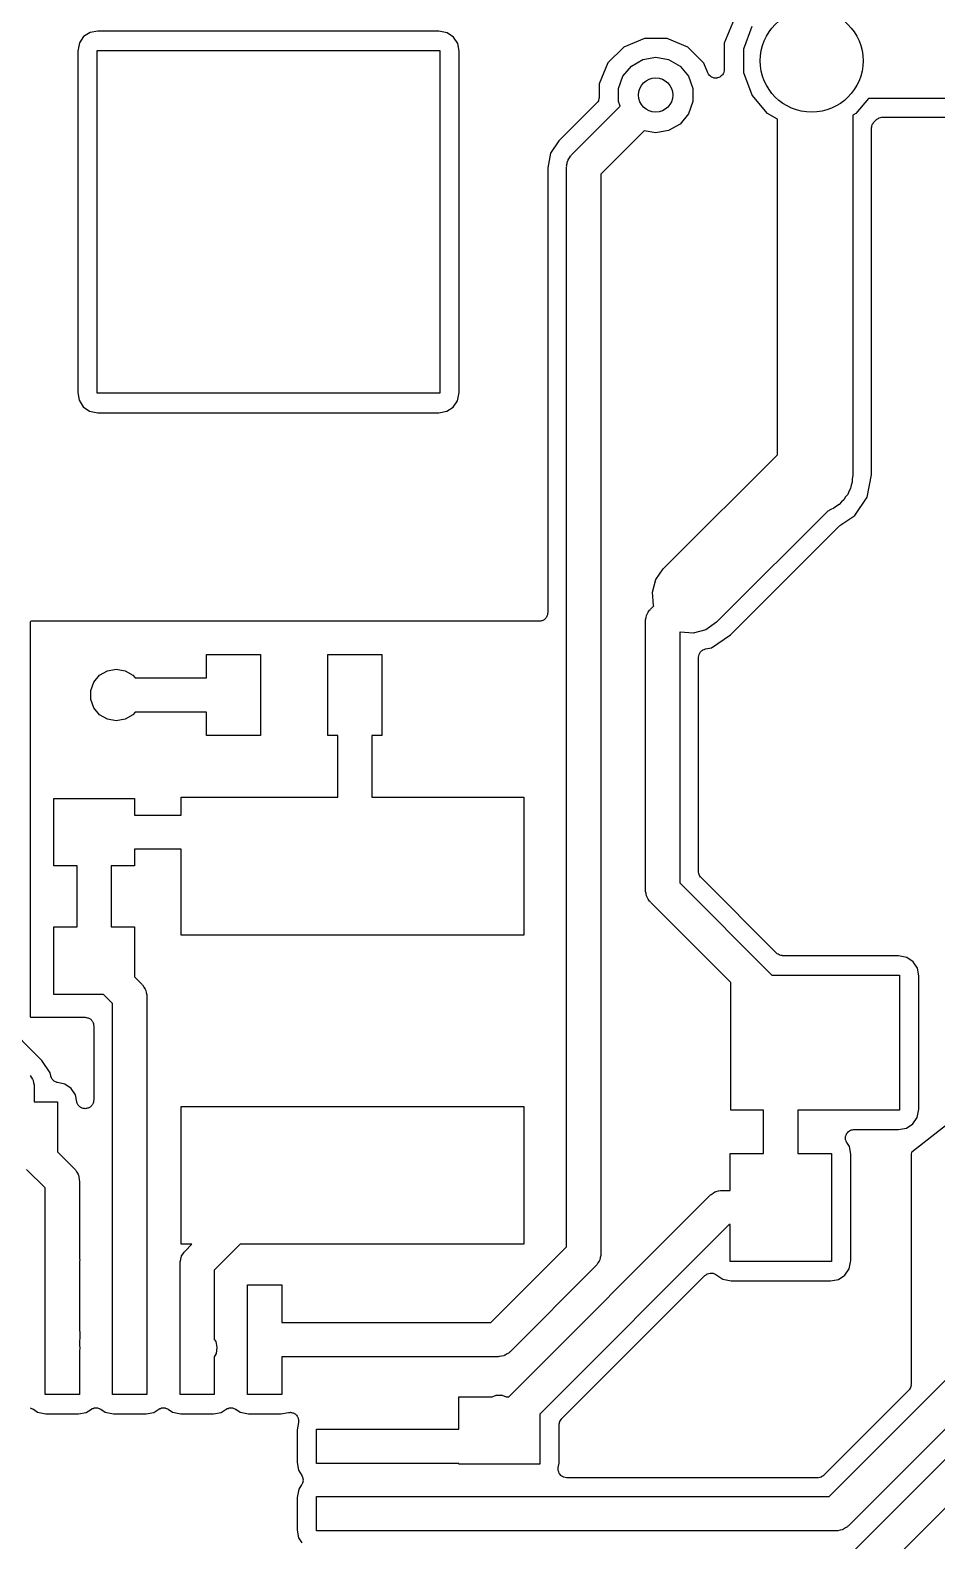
# Model space of a CAD drawing. Extents: x -5.1 to 32.6, y 0 to 32.2.
# Drawn here: x 6.68 to 13.4, y 15.27 to 26.46 of the extents above; entities that cross this region are included whole.
import ezdxf

# ---------------------------------------------------------------- set-up
doc = ezdxf.new("R2010")
doc.units = 0
doc.header["$MEASUREMENT"] = 0
doc.layers.add('BLACK', color=7, linetype='CONTINUOUS')

msp = doc.modelspace()

# ---------------------------------------------------------------- linework, layer by layer
at = {"layer": 'Black'}
for p, q in [((11.9226, 26.6056), (11.8238, 26.3676)), ((7.07621, 26.4165), (7.04433, 26.3698)), ((7.12413, 26.4473), (7.07621, 26.4165)), ((7.18142, 26.4581), (7.12413, 26.4473)), ((9.70913, 26.4581), (7.18142, 26.4581)), ((9.7709, 26.4456), (9.70913, 26.4581)), ((9.81757, 26.4137), (9.7709, 26.4456)), ((9.8484, 26.3658), (9.81757, 26.4137)), ((11.9692, 26.3268), (12.0298, 26.4932)), ((7.04433, 26.3698), (7.03182, 26.308)), ((7.03182, 26.308), (7.03182, 23.7803)), ((7.1755, 23.7744), (7.1755, 26.3144)), ((7.1755, 26.3144), (9.7155, 26.3144)), ((9.7155, 26.3144), (9.7155, 23.7744)), ((9.85918, 26.3085), (9.8484, 26.3658)), ((9.85918, 23.7808), (9.85918, 26.3085)), ((11.0786, 26.3397), (10.9606, 26.2219)), ((11.2327, 26.4034), (11.0786, 26.3397)), ((11.3994, 26.4032), (11.2327, 26.4034)), ((11.5534, 26.3393), (11.3994, 26.4032)), ((11.6712, 26.2213), (11.5534, 26.3393)), ((11.8238, 26.3676), (11.8236, 26.1723)), ((11.9692, 26.1496), (11.9692, 26.3268)), ((10.9606, 26.2219), (10.8967, 26.0679)), ((11.0728, 26.1244), (11.1354, 26.199)), ((11.1354, 26.199), (11.2198, 26.2478)), ((11.2198, 26.2478), (11.3157, 26.2647)), ((11.3157, 26.2647), (11.4116, 26.2478)), ((11.4116, 26.2478), (11.496, 26.199)), ((11.496, 26.199), (11.5586, 26.1244)), ((11.7015, 26.1481), (11.6712, 26.2213)), ((11.0395, 26.0329), (11.0728, 26.1244)), ((11.5586, 26.1244), (11.5919, 26.0329)), ((11.7066, 26.1399), (11.7015, 26.1481)), ((11.7115, 26.1316), (11.7066, 26.1399)), ((11.7125, 26.1306), (11.7115, 26.1316)), ((11.7133, 26.1295), (11.7125, 26.1306)), ((11.721, 26.1236), (11.7133, 26.1295)), ((11.7283, 26.1174), (11.721, 26.1236)), ((11.7297, 26.1169), (11.7283, 26.1174)), ((11.7308, 26.116), (11.7297, 26.1169)), ((11.74, 26.1131), (11.7308, 26.116)), ((11.7491, 26.1098), (11.74, 26.1131)), ((11.7505, 26.1098), (11.7491, 26.1098)), ((11.7518, 26.1094), (11.7505, 26.1098)), ((11.7615, 26.1098), (11.7518, 26.1094)), ((11.7711, 26.1098), (11.7615, 26.1098)), ((11.7724, 26.1103), (11.7711, 26.1098)), ((11.7738, 26.1103), (11.7724, 26.1103)), ((11.7828, 26.114), (11.7738, 26.1103)), ((11.7918, 26.1173), (11.7828, 26.114)), ((11.7929, 26.1182), (11.7918, 26.1173)), ((11.7942, 26.1187), (11.7929, 26.1182)), ((11.8013, 26.1253), (11.7942, 26.1187)), ((11.8087, 26.1315), (11.8013, 26.1253)), ((11.8095, 26.1327), (11.8087, 26.1315)), ((11.8105, 26.1336), (11.8095, 26.1327)), ((11.815, 26.1422), (11.8105, 26.1336)), ((11.8198, 26.1506), (11.815, 26.1422)), ((11.82, 26.1519), (11.8198, 26.1506)), ((11.8207, 26.1532), (11.82, 26.1519)), ((11.822, 26.1627), (11.8207, 26.1532)), ((11.8236, 26.1723), (11.822, 26.1627)), ((12.0298, 25.9832), (11.9692, 26.1496)), ((10.8963, 25.963), (10.8942, 25.955)), ((10.8966, 25.9685), (10.8961, 25.9658)), ((10.8961, 25.9658), (10.8963, 25.963)), ((10.8967, 26.0679), (10.8966, 25.9685)), ((11.0395, 25.9355), (11.0395, 26.0329)), ((11.5919, 26.0329), (11.5919, 25.9355)), ((12.1436, 25.8476), (12.0298, 25.9832)), ((10.878, 25.9237), (10.5981, 25.6438)), ((10.6925, 25.5406), (11.0523, 25.9004)), ((10.8796, 25.9259), (10.878, 25.9237)), ((10.8817, 25.9277), (10.8796, 25.9259)), ((10.8859, 25.9349), (10.8817, 25.9277)), ((10.8906, 25.9417), (10.8859, 25.9349)), ((10.8914, 25.9444), (10.8906, 25.9417)), ((10.8927, 25.9468), (10.8914, 25.9444)), ((10.8942, 25.955), (10.8927, 25.9468)), ((11.0523, 25.9004), (11.0395, 25.9355)), ((11.5919, 25.9355), (11.5586, 25.844)), ((12.8925, 25.9588), (12.7992, 25.8476)), ((16.9865, 25.9588), (12.8925, 25.9588)), ((11.496, 25.7693), (11.4116, 25.7206)), ((11.5586, 25.844), (11.496, 25.7693)), ((12.2174, 25.805), (12.1436, 25.8476)), ((12.2174, 23.3186), (12.2174, 25.805)), ((12.7992, 25.8476), (12.7762, 25.8343)), ((12.7762, 25.8343), (12.7762, 23.1648)), ((12.9159, 25.7404), (12.9164, 25.7432)), ((12.9159, 23.1711), (12.9159, 25.7404)), ((12.9161, 25.746), (12.9183, 25.754)), ((12.9164, 25.7432), (12.9161, 25.746)), ((12.9183, 25.754), (12.9197, 25.7621)), ((12.9197, 25.7621), (12.9211, 25.7646)), ((12.9211, 25.7646), (12.9219, 25.7673)), ((12.9219, 25.7673), (12.9266, 25.7741)), ((12.9266, 25.7741), (12.9308, 25.7812)), ((12.9308, 25.7812), (12.9329, 25.783)), ((12.9329, 25.783), (12.9345, 25.7853)), ((12.9345, 25.7853), (12.9498, 25.8005)), ((12.9498, 25.8005), (12.952, 25.8021)), ((12.952, 25.8021), (12.9538, 25.8042)), ((12.9538, 25.8042), (12.961, 25.8084)), ((12.961, 25.8084), (12.9678, 25.8132)), ((12.9678, 25.8132), (12.9705, 25.8139)), ((12.9705, 25.8139), (12.9729, 25.8153)), ((12.9729, 25.8153), (12.9811, 25.8167)), ((12.9811, 25.8167), (12.9891, 25.8189)), ((12.9891, 25.8189), (12.9919, 25.8186)), ((12.9919, 25.8186), (12.9946, 25.8191)), ((12.9946, 25.8191), (16.9922, 25.8191)), ((10.5981, 25.6438), (10.5371, 25.5524)), ((11.23, 25.7189), (10.9093, 25.3982)), ((11.3157, 25.7037), (11.23, 25.7189)), ((11.4116, 25.7206), (11.3157, 25.7037)), ((10.5371, 25.5524), (10.5156, 25.4445)), ((10.6672, 25.5045), (10.6767, 25.5181)), ((10.6767, 25.5181), (10.685, 25.5324)), ((10.685, 25.5324), (10.6893, 25.536)), ((10.6893, 25.536), (10.6925, 25.5406)), ((10.5156, 25.4445), (10.5156, 22.1488)), ((10.6553, 25.4508), (10.6563, 25.4563)), ((10.6553, 17.4516), (10.6553, 25.4508)), ((10.6558, 25.4619), (10.6601, 25.4779)), ((10.6563, 25.4563), (10.6558, 25.4619)), ((10.6601, 25.4779), (10.663, 25.4942)), ((10.663, 25.4942), (10.6658, 25.4991)), ((10.6658, 25.4991), (10.6672, 25.5045)), ((10.9093, 25.3982), (10.9093, 17.399)), ((7.03182, 23.7803), (7.0426, 23.723)), ((9.7155, 23.7744), (7.1755, 23.7744)), ((9.84667, 23.719), (9.85918, 23.7808)), ((7.0426, 23.723), (7.07343, 23.6751)), ((7.07343, 23.6751), (7.1201, 23.6432)), ((7.1201, 23.6432), (7.18187, 23.6307)), ((7.18187, 23.6307), (9.70958, 23.6307)), ((9.70958, 23.6307), (9.76687, 23.6415)), ((9.76687, 23.6415), (9.81479, 23.6723)), ((9.81479, 23.6723), (9.84667, 23.719)), ((11.4166, 22.5178), (12.2174, 23.3186)), ((12.8828, 23.0049), (12.9159, 23.1711)), ((12.7593, 23.0692), (12.7471, 23.0481)), ((12.7636, 23.0933), (12.7593, 23.0692)), ((12.772, 23.1163), (12.7636, 23.0933)), ((12.7762, 23.1648), (12.772, 23.1407)), ((12.772, 23.1407), (12.772, 23.1163)), ((12.6764, 22.9508), (12.6552, 22.9385)), ((12.6921, 22.9695), (12.6764, 22.9508)), ((12.7108, 22.9852), (12.6921, 22.9695)), ((12.7231, 23.0064), (12.7108, 22.9852)), ((12.7388, 23.0251), (12.7231, 23.0064)), ((12.7471, 23.0481), (12.7388, 23.0251)), ((12.7923, 22.8693), (12.8828, 23.0049)), ((12.5911, 22.902), (11.8117, 22.1227)), ((12.5924, 22.9022), (12.5911, 22.902)), ((12.6135, 22.9145), (12.5924, 22.9022)), ((12.6365, 22.9228), (12.6135, 22.9145)), ((12.6552, 22.9385), (12.6365, 22.9228)), ((12.688, 22.7996), (12.7923, 22.8693)), ((11.8705, 21.9839), (12.6783, 22.7917)), ((12.6783, 22.7917), (12.6834, 22.7953)), ((12.6834, 22.7953), (12.688, 22.7996)), ((11.3721, 22.4734), (11.4166, 22.5178)), ((11.4166, 22.5178), (11.4166, 22.5178)), ((11.2914, 22.3002), (11.3165, 22.3939)), ((11.3165, 22.3939), (11.3721, 22.4734)), ((11.2998, 22.2035), (11.2914, 22.3002)), ((11.2609, 22.1526), (11.2692, 22.1669)), ((11.2692, 22.1669), (11.2735, 22.1705)), ((11.2735, 22.1705), (11.2767, 22.1751)), ((11.2767, 22.1751), (11.3015, 22.1999)), ((11.3015, 22.1999), (11.2998, 22.2035)), ((6.68131, 22.0844), (6.6802, 22.0789)), ((6.6802, 22.0789), (6.6802, 19.1575)), ((6.68612, 22.0853), (6.68131, 22.0844)), ((10.4521, 22.0853), (6.68612, 22.0853)), ((10.4576, 22.0863), (10.4521, 22.0853)), ((10.4631, 22.0863), (10.4576, 22.0863)), ((10.4683, 22.0882), (10.4631, 22.0863)), ((10.4738, 22.0891), (10.4683, 22.0882)), ((10.4786, 22.0919), (10.4738, 22.0891)), ((10.4839, 22.0938), (10.4786, 22.0919)), ((10.4881, 22.0974), (10.4839, 22.0938)), ((10.4929, 22.1002), (10.4881, 22.0974)), ((10.4965, 22.1044), (10.4929, 22.1002)), ((10.5007, 22.108), (10.4965, 22.1044)), ((10.5035, 22.1128), (10.5007, 22.108)), ((10.5071, 22.117), (10.5035, 22.1128)), ((10.509, 22.1223), (10.5071, 22.117)), ((10.5118, 22.1271), (10.509, 22.1223)), ((10.5127, 22.1326), (10.5118, 22.1271)), ((10.5146, 22.1378), (10.5127, 22.1326)), ((10.5156, 22.1488), (10.5146, 22.1433)), ((10.5146, 22.1433), (10.5146, 22.1378)), ((11.2395, 22.0853), (11.2405, 22.0908)), ((11.2395, 20.0947), (11.2395, 22.0853)), ((11.24, 22.0964), (11.2443, 22.1124)), ((11.2405, 22.0908), (11.24, 22.0964)), ((11.2443, 22.1124), (11.2472, 22.1287)), ((11.2472, 22.1287), (11.25, 22.1336)), ((11.25, 22.1336), (11.2514, 22.139)), ((11.2514, 22.139), (11.2609, 22.1526)), ((11.7673, 22.0782), (11.6878, 22.0226)), ((11.8117, 22.1227), (11.7673, 22.0782)), ((11.8117, 22.1227), (11.8117, 22.1227)), ((11.4974, 22.0059), (11.4935, 22.0077)), ((11.4935, 22.0077), (11.4935, 20.1473)), ((11.5941, 21.9975), (11.4974, 22.0059)), ((11.6878, 22.0226), (11.5941, 21.9975)), ((11.7296, 21.8898), (11.8705, 21.9839)), ((7.986, 21.6662), (7.986, 21.8392)), ((7.986, 21.8392), (8.386, 21.8392)), ((8.386, 21.8392), (8.386, 21.2392)), ((8.886, 21.2392), (8.886, 21.8392)), ((8.886, 21.8392), (9.286, 21.8392)), ((9.286, 21.8392), (9.286, 21.2392)), ((11.6332, 21.8185), (11.635, 21.8286)), ((11.635, 21.8286), (11.6366, 21.8389)), ((11.6366, 21.8389), (11.6369, 21.8395)), ((11.6369, 21.8395), (11.637, 21.8402)), ((11.637, 21.8402), (11.6422, 21.8491)), ((11.6422, 21.8491), (11.6472, 21.8582)), ((11.6472, 21.8582), (11.6477, 21.8587)), ((11.6477, 21.8587), (11.6481, 21.8593)), ((11.6481, 21.8593), (11.656, 21.8659)), ((11.656, 21.8659), (11.6638, 21.8727)), ((11.6638, 21.8727), (11.6644, 21.873)), ((11.6644, 21.873), (11.6649, 21.8735)), ((11.6649, 21.8735), (11.6747, 21.877)), ((11.6747, 21.877), (11.6843, 21.8807)), ((11.6843, 21.8807), (11.7296, 21.8898)), ((7.19482, 21.6857), (7.25234, 21.7189)), ((7.25234, 21.7189), (7.31774, 21.7304)), ((7.31774, 21.7304), (7.38314, 21.7189)), ((7.38314, 21.7189), (7.44066, 21.6857)), ((11.6332, 20.2315), (11.6332, 21.8185)), ((7.12942, 21.5724), (7.15213, 21.6348)), ((7.15213, 21.6348), (7.19482, 21.6857)), ((7.44066, 21.6857), (7.45701, 21.6662)), ((7.45701, 21.6662), (7.986, 21.6662)), ((7.12942, 21.506), (7.12942, 21.5724)), ((7.15213, 21.4436), (7.12942, 21.506)), ((7.19482, 21.3927), (7.15213, 21.4436)), ((7.25234, 21.3595), (7.19482, 21.3927)), ((7.44066, 21.3927), (7.38314, 21.3595)), ((7.45701, 21.4122), (7.44066, 21.3927)), ((7.986, 21.4122), (7.45701, 21.4122)), ((7.986, 21.2392), (7.986, 21.4122)), ((7.31774, 21.348), (7.25234, 21.3595)), ((7.38314, 21.3595), (7.31774, 21.348)), ((8.386, 21.2392), (7.986, 21.2392)), ((8.959, 21.2392), (8.886, 21.2392)), ((8.959, 20.7823), (8.959, 21.2392)), ((9.286, 21.2392), (9.213, 21.2392)), ((9.213, 21.2392), (9.213, 20.7823)), ((6.854, 20.2732), (6.854, 20.7732)), ((6.854, 20.7732), (7.454, 20.7732)), ((7.454, 20.7732), (7.454, 20.6502)), ((7.7978, 20.6502), (7.7978, 20.7823)), ((7.7978, 20.7823), (8.959, 20.7823)), ((9.213, 20.7823), (10.3378, 20.7823)), ((10.3378, 20.7823), (10.3378, 19.7612)), ((7.454, 20.6502), (7.7978, 20.6502)), ((7.7978, 20.3962), (7.454, 20.3962)), ((7.454, 20.3962), (7.454, 20.2732)), ((7.7978, 19.7612), (7.7978, 20.3962)), ((7.027, 20.2732), (6.854, 20.2732)), ((7.027, 19.8207), (7.027, 20.2732)), ((7.454, 20.2732), (7.281, 20.2732)), ((7.281, 20.2732), (7.281, 19.8207)), ((11.4935, 20.1473), (12.1764, 19.4644)), ((11.6337, 20.2287), (11.6332, 20.2315)), ((11.6334, 20.2259), (11.6337, 20.2287)), ((11.6356, 20.2179), (11.6334, 20.2259)), ((11.637, 20.2098), (11.6356, 20.2179)), ((11.6384, 20.2073), (11.637, 20.2098)), ((11.6391, 20.2046), (11.6384, 20.2073)), ((11.6439, 20.1978), (11.6391, 20.2046)), ((11.6481, 20.1907), (11.6439, 20.1978)), ((11.6502, 20.1889), (11.6481, 20.1907)), ((11.6518, 20.1866), (11.6502, 20.1889)), ((12.2117, 19.6267), (11.6518, 20.1866)), ((11.2405, 20.0892), (11.2395, 20.0947)), ((11.24, 20.0836), (11.2405, 20.0892)), ((11.2443, 20.0676), (11.24, 20.0836)), ((11.2472, 20.0513), (11.2443, 20.0676)), ((11.25, 20.0464), (11.2472, 20.0513)), ((11.2514, 20.041), (11.25, 20.0464)), ((11.2609, 20.0274), (11.2514, 20.041)), ((11.2692, 20.0131), (11.2609, 20.0274)), ((11.2735, 20.0095), (11.2692, 20.0131)), ((11.2767, 20.0049), (11.2735, 20.0095)), ((11.8718, 19.4098), (11.2767, 20.0049)), ((6.854, 19.3207), (6.854, 19.8207)), ((6.854, 19.8207), (7.027, 19.8207)), ((7.281, 19.8207), (7.454, 19.8207)), ((7.454, 19.8207), (7.454, 19.4503)), ((10.3378, 19.7612), (7.7978, 19.7612)), ((12.214, 19.6251), (12.2117, 19.6267)), ((12.2158, 19.6229), (12.214, 19.6251)), ((12.223, 19.6188), (12.2158, 19.6229)), ((12.2298, 19.614), (12.223, 19.6188)), ((12.2325, 19.6133), (12.2298, 19.614)), ((12.2349, 19.6119), (12.2325, 19.6133)), ((12.243, 19.6105), (12.2349, 19.6119)), ((12.2511, 19.6083), (12.243, 19.6105)), ((12.2538, 19.6086), (12.2511, 19.6083)), ((12.2566, 19.6081), (12.2538, 19.6086)), ((13.1154, 19.6081), (12.2566, 19.6081)), ((13.1772, 19.5956), (13.1154, 19.6081)), ((13.2239, 19.5637), (13.1772, 19.5956)), ((13.2547, 19.5158), (13.2239, 19.5637)), ((13.2655, 19.4585), (13.2547, 19.5158)), ((7.454, 19.4503), (7.5073, 19.397)), ((7.5073, 19.397), (7.51051, 19.3924)), ((7.51051, 19.3924), (7.51479, 19.3888)), ((7.51479, 19.3888), (7.52309, 19.3745)), ((7.52309, 19.3745), (7.5326, 19.3609)), ((7.5326, 19.3609), (7.53405, 19.3555)), ((11.8718, 18.4644), (11.8718, 19.4098)), ((12.1764, 19.4644), (13.1218, 19.4644)), ((13.1218, 19.4644), (13.1218, 18.4644)), ((13.2655, 18.4708), (13.2655, 19.4585)), ((7.22439, 19.3207), (6.854, 19.3207)), ((7.2905, 19.2546), (7.22439, 19.3207)), ((7.2905, 17.4117), (7.2905, 19.2546)), ((7.53405, 19.3555), (7.53684, 19.3506)), ((7.53684, 19.3506), (7.53972, 19.3343)), ((7.53972, 19.3343), (7.54402, 19.3183)), ((7.54402, 19.3183), (7.54353, 19.3127)), ((7.54353, 19.3127), (7.5445, 19.3072)), ((7.5445, 19.3072), (7.5445, 17.4117)), ((6.6802, 19.1575), (6.68111, 19.1527)), ((6.68111, 19.1527), (6.68657, 19.1516)), ((6.68657, 19.1516), (7.0873, 19.1516)), ((7.0873, 19.1516), (7.09277, 19.1506)), ((7.09277, 19.1506), (7.09833, 19.1506)), ((7.09833, 19.1506), (7.10355, 19.1487)), ((7.10355, 19.1487), (7.10902, 19.1478)), ((7.10902, 19.1478), (7.11383, 19.145)), ((7.11383, 19.145), (7.11905, 19.1431)), ((7.11905, 19.1431), (7.12331, 19.1395)), ((7.12331, 19.1395), (7.12812, 19.1367)), ((7.12812, 19.1367), (7.13169, 19.1325)), ((6.76666, 18.8327), (6.47951, 19.1199)), ((7.13169, 19.1325), (7.13594, 19.1289)), ((7.13594, 19.1289), (7.13872, 19.1241)), ((7.13872, 19.1241), (7.14229, 19.1198)), ((7.14229, 19.1198), (7.14419, 19.1146)), ((7.14419, 19.1146), (7.14697, 19.1098)), ((7.14697, 19.1098), (7.14793, 19.1043)), ((7.14793, 19.1043), (7.14983, 19.0991)), ((7.14983, 19.0991), (7.14983, 19.0936)), ((7.14983, 19.0936), (7.1508, 19.0881)), ((7.1508, 19.0881), (7.1508, 18.5379)), ((6.82775, 18.7413), (6.76666, 18.8327)), ((6.67979, 18.7213), (6.68809, 18.707)), ((6.68809, 18.707), (6.6976, 18.6934)), ((6.6976, 18.6934), (6.69905, 18.688)), ((6.83246, 18.7176), (6.82775, 18.7413)), ((6.83393, 18.7138), (6.83246, 18.7176)), ((6.83454, 18.7098), (6.83393, 18.7138)), ((6.8379, 18.7036), (6.83454, 18.7098)), ((6.84045, 18.6971), (6.8379, 18.7036)), ((6.84313, 18.694), (6.84045, 18.6971)), ((6.84508, 18.6904), (6.84313, 18.694)), ((6.85035, 18.6858), (6.84508, 18.6904)), ((6.69905, 18.688), (6.70184, 18.6831)), ((6.70184, 18.6831), (6.70472, 18.6668)), ((6.70472, 18.6668), (6.70902, 18.6508)), ((6.70902, 18.6508), (6.70853, 18.6452)), ((6.70853, 18.6452), (6.7095, 18.6397)), ((6.7095, 18.6397), (6.7095, 18.5253)), ((6.85499, 18.6805), (6.85035, 18.6858)), ((6.85856, 18.6785), (6.85499, 18.6805)), ((6.86161, 18.6758), (6.85856, 18.6785)), ((6.86815, 18.6733), (6.86161, 18.6758)), ((6.87433, 18.6699), (6.86815, 18.6733)), ((6.87835, 18.6693), (6.87433, 18.6699)), ((6.88213, 18.6678), (6.87835, 18.6693)), ((6.9379, 18.6565), (6.88213, 18.6678)), ((6.98457, 18.6246), (6.9379, 18.6565)), ((7.0154, 18.5767), (6.98457, 18.6246)), ((6.7095, 18.5253), (6.8825, 18.5253)), ((6.8825, 18.5253), (6.8825, 18.1549)), ((7.02489, 18.5262), (7.0154, 18.5767)), ((7.02673, 18.5213), (7.02489, 18.5262)), ((7.02763, 18.5162), (7.02673, 18.5213)), ((7.03059, 18.5111), (7.02763, 18.5162)), ((7.03267, 18.5056), (7.03059, 18.5111)), ((7.03606, 18.5016), (7.03267, 18.5056)), ((7.03866, 18.4971), (7.03606, 18.5016)), ((7.04319, 18.4933), (7.03866, 18.4971)), ((7.04704, 18.4888), (7.04319, 18.4933)), ((7.05157, 18.4863), (7.04704, 18.4888)), ((7.05555, 18.483), (7.05157, 18.4863)), ((7.06111, 18.4809), (7.05555, 18.483)), ((7.06627, 18.478), (7.06111, 18.4809)), ((7.07139, 18.4772), (7.06627, 18.478)), ((7.07627, 18.4754), (7.07139, 18.4772)), ((7.08219, 18.4754), (7.07627, 18.4754)), ((7.08803, 18.4745), (7.08219, 18.4754)), ((7.09313, 18.4754), (7.08803, 18.4745)), ((7.09833, 18.4754), (7.09313, 18.4754)), ((7.10389, 18.4774), (7.09833, 18.4754)), ((7.1097, 18.4785), (7.10389, 18.4774)), ((7.11417, 18.4812), (7.1097, 18.4785)), ((7.11905, 18.483), (7.11417, 18.4812)), ((7.12358, 18.4868), (7.11905, 18.483)), ((7.12867, 18.4898), (7.12358, 18.4868)), ((7.13197, 18.4938), (7.12867, 18.4898)), ((7.13594, 18.4971), (7.13197, 18.4938)), ((7.1389, 18.5023), (7.13594, 18.4971)), ((7.14265, 18.5068), (7.1389, 18.5023)), ((7.14437, 18.5117), (7.14265, 18.5068)), ((7.14697, 18.5162), (7.14437, 18.5117)), ((7.148, 18.5221), (7.14697, 18.5162)), ((7.14996, 18.5276), (7.148, 18.5221)), ((7.1508, 18.5379), (7.1499, 18.5328)), ((7.1499, 18.5328), (7.14996, 18.5276)), ((7.7978, 17.4701), (7.7978, 18.4912)), ((7.7978, 18.4912), (10.3378, 18.4912)), ((10.3378, 18.4912), (10.3378, 17.4701)), ((13.253, 18.409), (13.2655, 18.4708)), ((12.1158, 18.4644), (11.8718, 18.4644)), ((12.1158, 18.1426), (12.1158, 18.4644)), ((13.1218, 18.4644), (12.3698, 18.4644)), ((12.3698, 18.4644), (12.3698, 18.1426)), ((13.1732, 18.3315), (13.2211, 18.3623)), ((13.59, 18.4467), (13.213, 18.1522)), ((13.2211, 18.3623), (13.253, 18.409)), ((12.7225, 18.2652), (12.723, 18.2667)), ((12.723, 18.2557), (12.7225, 18.2652)), ((12.723, 18.2682), (12.7262, 18.2772)), ((12.723, 18.2667), (12.723, 18.2682)), ((12.723, 18.2462), (12.723, 18.2557)), ((12.7235, 18.2447), (12.723, 18.2462)), ((12.7236, 18.2432), (12.7235, 18.2447)), ((12.7273, 18.2344), (12.7236, 18.2432)), ((12.7262, 18.2772), (12.7291, 18.2863)), ((12.7291, 18.2863), (12.73, 18.2875)), ((12.73, 18.2875), (12.7305, 18.289)), ((12.7305, 18.289), (12.7366, 18.2963)), ((12.7366, 18.2963), (12.7424, 18.3038)), ((12.7424, 18.3038), (12.7437, 18.3047)), ((12.7437, 18.3047), (12.7447, 18.3059)), ((12.7447, 18.3059), (12.7529, 18.3106)), ((12.7529, 18.3106), (12.7609, 18.3158)), ((12.7609, 18.3158), (12.7625, 18.3161)), ((12.7625, 18.3161), (12.7638, 18.3169)), ((12.7638, 18.3169), (12.7732, 18.3185)), ((12.7732, 18.3185), (12.7825, 18.3206)), ((12.7825, 18.3206), (12.784, 18.3205)), ((12.784, 18.3205), (12.7855, 18.3207)), ((12.7855, 18.3207), (13.1159, 18.3207)), ((13.1159, 18.3207), (13.1732, 18.3315)), ((6.8825, 18.1549), (7.0073, 18.0301)), ((11.8678, 17.8696), (11.8678, 18.1426)), ((11.8678, 18.1426), (12.1158, 18.1426)), ((12.3698, 18.1426), (12.6178, 18.1426)), ((12.6178, 18.1426), (12.6178, 17.3426)), ((12.7305, 18.2255), (12.7273, 18.2344)), ((12.7315, 18.2243), (12.7305, 18.2255)), ((12.7321, 18.2229), (12.7315, 18.2243)), ((12.7507, 18.194), (12.7321, 18.2229)), ((12.7615, 18.1367), (12.7507, 18.194)), ((12.7615, 17.349), (12.7615, 18.1367)), ((13.2103, 18.149), (13.208, 18.1402)), ((13.208, 18.1402), (13.208, 16.4309)), ((13.213, 18.1522), (13.2103, 18.149)), ((6.7905, 17.8877), (6.65289, 18.0253)), ((7.0073, 18.0301), (7.01051, 18.0255)), ((7.01051, 18.0255), (7.01479, 18.0219)), ((7.01479, 18.0219), (7.02308, 18.0076)), ((7.02308, 18.0076), (7.0326, 17.994)), ((7.0326, 17.994), (7.03405, 17.9886)), ((7.03405, 17.9886), (7.03684, 17.9837)), ((7.03684, 17.9837), (7.03972, 17.9674)), ((7.03972, 17.9674), (7.04402, 17.9514)), ((7.04402, 17.9514), (7.04353, 17.9458)), ((7.04353, 17.9458), (7.0445, 17.9403)), ((7.0445, 17.9403), (7.0445, 17.39)), ((6.7905, 17.3609), (6.7905, 17.8877)), ((10.2265, 16.3409), (11.718, 17.8324)), ((11.718, 17.8324), (11.7226, 17.8356)), ((11.7226, 17.8356), (11.7262, 17.8399)), ((11.7262, 17.8399), (11.7405, 17.8482)), ((11.7405, 17.8482), (11.7541, 17.8577)), ((11.7541, 17.8577), (11.7595, 17.8591)), ((11.7595, 17.8591), (11.7644, 17.8619)), ((11.7644, 17.8619), (11.7807, 17.8648)), ((11.7807, 17.8648), (11.7967, 17.8691)), ((11.7967, 17.8691), (11.8023, 17.8686)), ((11.8023, 17.8686), (11.8078, 17.8696)), ((11.8078, 17.8696), (11.8678, 17.8696)), ((11.8604, 17.6156), (10.4561, 16.2113)), ((11.8678, 17.6156), (11.8604, 17.6156)), ((11.8678, 17.3426), (11.8678, 17.6156)), ((7.87791, 17.4701), (7.7978, 17.4701)), ((7.8277, 17.4199), (7.87791, 17.4701)), ((8.23713, 17.4701), (8.0445, 17.2775)), ((10.3378, 17.4701), (8.23713, 17.4701)), ((6.7905, 17.1704), (6.7905, 17.3609)), ((7.0445, 17.39), (7.04466, 17.3882)), ((7.04466, 17.3882), (7.04657, 17.383)), ((7.04657, 17.383), (7.04657, 17.3664)), ((7.04657, 17.3664), (7.04802, 17.3498)), ((7.04802, 17.3498), (7.04657, 17.3444)), ((7.29028, 17.4006), (7.2905, 17.4031)), ((7.2905, 17.3998), (7.29028, 17.4006)), ((7.2905, 17.4031), (7.2905, 17.4117)), ((7.2905, 17.1704), (7.2905, 17.3998)), ((7.5445, 17.4117), (7.5445, 17.1704)), ((7.79098, 17.3412), (7.79528, 17.3572)), ((7.79528, 17.3572), (7.79816, 17.3735)), ((7.79816, 17.3735), (7.80095, 17.3784)), ((7.80095, 17.3784), (7.8024, 17.3838)), ((7.8024, 17.3838), (7.81191, 17.3974)), ((7.81191, 17.3974), (7.82021, 17.4117)), ((7.82021, 17.4117), (7.82449, 17.4153)), ((7.82449, 17.4153), (7.8277, 17.4199)), ((10.0947, 16.891), (10.6553, 17.4516)), ((10.8988, 17.3507), (10.8974, 17.3453)), ((10.9016, 17.3556), (10.8988, 17.3507)), ((10.9045, 17.3719), (10.9016, 17.3556)), ((10.9088, 17.3879), (10.9045, 17.3719)), ((10.9093, 17.399), (10.9083, 17.3935)), ((10.9083, 17.3935), (10.9088, 17.3879)), ((12.749, 17.2872), (12.7615, 17.349)), ((7.04657, 17.3388), (7.0445, 17.3332)), ((7.0445, 17.3332), (7.0445, 17.1704)), ((7.04657, 17.3444), (7.04657, 17.3388)), ((7.7905, 17.3301), (7.79147, 17.3356)), ((7.7905, 17.1704), (7.7905, 17.3301)), ((7.79147, 17.3356), (7.79098, 17.3412)), ((8.0445, 17.2775), (8.0445, 17.1704)), ((10.8721, 17.3092), (10.2371, 16.6742)), ((10.6184, 16.176), (11.6809, 17.2386)), ((10.8753, 17.3138), (10.8721, 17.3092)), ((10.8796, 17.3174), (10.8753, 17.3138)), ((10.8879, 17.3317), (10.8796, 17.3174)), ((10.8974, 17.3453), (10.8879, 17.3317)), ((11.6809, 17.2386), (11.6896, 17.2447)), ((11.6896, 17.2447), (11.6983, 17.2509)), ((11.6983, 17.2509), (11.6987, 17.251)), ((11.6987, 17.251), (11.699, 17.2512)), ((11.699, 17.2512), (11.7092, 17.254)), ((11.7092, 17.254), (11.7196, 17.2569)), ((11.7196, 17.2569), (11.7199, 17.2568)), ((11.7199, 17.2568), (11.7203, 17.2569)), ((11.7203, 17.2569), (11.731, 17.256)), ((11.731, 17.256), (11.7416, 17.2552)), ((11.7416, 17.2552), (11.7419, 17.255)), ((11.7419, 17.255), (11.7423, 17.255)), ((11.7423, 17.255), (11.752, 17.2505)), ((11.752, 17.2505), (11.7617, 17.2461)), ((11.7617, 17.2461), (11.8124, 17.2114)), ((12.6178, 17.3426), (11.8678, 17.3426)), ((12.6692, 17.2097), (12.7171, 17.2405)), ((12.7171, 17.2405), (12.749, 17.2872)), ((6.7905, 16.3576), (6.7905, 17.1704)), ((7.0445, 17.1704), (7.0445, 16.8381)), ((7.2905, 16.3576), (7.2905, 17.1704)), ((7.5445, 17.1704), (7.5445, 16.3576)), ((7.7905, 16.3576), (7.7905, 17.1704)), ((8.0445, 17.1704), (8.0445, 16.7653)), ((8.2905, 16.3576), (8.2905, 17.1704)), ((8.2905, 17.1704), (8.5445, 17.1704)), ((8.5445, 17.1704), (8.5445, 16.891)), ((11.8124, 17.2114), (11.8742, 17.1989)), ((11.8742, 17.1989), (12.6119, 17.1989)), ((12.6119, 17.1989), (12.6692, 17.2097)), ((7.0445, 16.8381), (7.04844, 16.8108)), ((7.04844, 16.8108), (7.04554, 16.7189)), ((8.5445, 16.891), (10.0947, 16.891)), ((7.04838, 16.7061), (7.0445, 16.6766)), ((7.0445, 16.6766), (7.0445, 16.3576)), ((7.04554, 16.7189), (7.04838, 16.7061)), ((8.0445, 16.7653), (8.0549, 16.7489)), ((8.0549, 16.7489), (8.06439, 16.7059)), ((8.06439, 16.7059), (8.05857, 16.6621)), ((8.05857, 16.6621), (8.0445, 16.6352)), ((8.0445, 16.6352), (8.0445, 16.3576)), ((10.1473, 16.637), (8.5445, 16.637)), ((8.5445, 16.637), (8.5445, 16.3576)), ((10.1528, 16.638), (10.1473, 16.637)), ((10.1584, 16.6375), (10.1528, 16.638)), ((10.1744, 16.6418), (10.1584, 16.6375)), ((10.1907, 16.6447), (10.1744, 16.6418)), ((10.1956, 16.6475), (10.1907, 16.6447)), ((10.201, 16.6489), (10.1956, 16.6475)), ((10.2146, 16.6584), (10.201, 16.6489)), ((10.2289, 16.6667), (10.2146, 16.6584)), ((10.2325, 16.671), (10.2289, 16.6667)), ((10.2371, 16.6742), (10.2325, 16.671)), ((12.602, 15.601), (13.6271, 16.6261)), ((12.6862, 15.101), (14.0479, 16.4627)), ((13.8439, 16.4837), (12.7444, 15.3842)), ((7.0445, 16.3576), (6.7905, 16.3576)), ((7.5445, 16.3576), (7.2905, 16.3576)), ((8.0445, 16.3576), (7.7905, 16.3576)), ((8.5445, 16.3576), (8.2905, 16.3576)), ((9.8561, 16.101), (9.8561, 16.3409)), ((9.8561, 16.3409), (10.1042, 16.3409)), ((10.1042, 16.3409), (10.134, 16.3518)), ((10.134, 16.3518), (10.1782, 16.3518)), ((10.1782, 16.3518), (10.208, 16.3409)), ((10.208, 16.3409), (10.2265, 16.3409)), ((13.1894, 16.386), (12.5627, 15.7593)), ((13.191, 16.3883), (13.1894, 16.386)), ((13.1931, 16.3901), (13.191, 16.3883)), ((13.1973, 16.3972), (13.1931, 16.3901)), ((13.202, 16.404), (13.1973, 16.3972)), ((13.2028, 16.4067), (13.202, 16.404)), ((13.2042, 16.4092), (13.2028, 16.4067)), ((13.2056, 16.4173), (13.2042, 16.4092)), ((13.2078, 16.4253), (13.2056, 16.4173)), ((13.208, 16.4309), (13.2075, 16.4281)), ((13.2075, 16.4281), (13.2078, 16.4253)), ((6.67961, 16.2573), (6.68356, 16.257)), ((6.68356, 16.257), (6.69006, 16.2541)), ((6.69006, 16.2541), (6.69689, 16.2519)), ((6.69689, 16.2519), (6.70004, 16.2496)), ((6.70004, 16.2496), (6.70365, 16.2479)), ((6.70365, 16.2479), (6.7351, 16.2264)), ((7.09587, 16.2247), (7.13346, 16.2489)), ((7.13346, 16.2489), (7.13711, 16.2504)), ((7.13711, 16.2504), (7.14033, 16.2527)), ((7.14033, 16.2527), (7.14722, 16.2547)), ((7.14722, 16.2547), (7.1538, 16.2574)), ((7.1538, 16.2574), (7.15775, 16.2576)), ((7.15775, 16.2576), (7.16156, 16.2587)), ((7.16156, 16.2587), (7.16869, 16.2581)), ((7.16869, 16.2581), (7.17582, 16.2585)), ((7.17582, 16.2585), (7.17961, 16.2573)), ((7.17961, 16.2573), (7.18355, 16.257)), ((7.18355, 16.257), (7.19006, 16.2541)), ((7.19006, 16.2541), (7.19689, 16.2519)), ((7.19689, 16.2519), (7.20004, 16.2496)), ((7.20004, 16.2496), (7.20365, 16.2479)), ((7.20365, 16.2479), (7.2351, 16.2264)), ((7.59587, 16.2247), (7.63346, 16.2489)), ((7.63346, 16.2489), (7.63711, 16.2504)), ((7.63711, 16.2504), (7.64033, 16.2527)), ((7.64033, 16.2527), (7.64722, 16.2547)), ((7.64722, 16.2547), (7.6538, 16.2574)), ((7.6538, 16.2574), (7.65775, 16.2576)), ((7.65775, 16.2576), (7.66156, 16.2587)), ((7.66156, 16.2587), (7.66869, 16.2581)), ((7.66869, 16.2581), (7.67582, 16.2585)), ((7.67582, 16.2585), (7.67961, 16.2573)), ((7.67961, 16.2573), (7.68355, 16.257)), ((7.68355, 16.257), (7.69006, 16.2541)), ((7.69006, 16.2541), (7.69689, 16.2519)), ((7.69689, 16.2519), (7.70004, 16.2496)), ((7.70004, 16.2496), (7.70365, 16.2479)), ((7.70365, 16.2479), (7.7351, 16.2264)), ((8.09587, 16.2247), (8.13346, 16.2489)), ((8.13346, 16.2489), (8.13711, 16.2504)), ((8.13711, 16.2504), (8.14033, 16.2527)), ((8.14033, 16.2527), (8.14722, 16.2547)), ((8.14722, 16.2547), (8.1538, 16.2574)), ((8.1538, 16.2574), (8.15775, 16.2576)), ((8.15775, 16.2576), (8.16156, 16.2587)), ((8.16156, 16.2587), (8.16869, 16.2581)), ((8.16869, 16.2581), (8.17582, 16.2585)), ((8.17582, 16.2585), (8.17961, 16.2573)), ((8.17961, 16.2573), (8.18356, 16.257)), ((8.18356, 16.257), (8.19006, 16.2541)), ((8.19006, 16.2541), (8.19689, 16.2519)), ((8.19689, 16.2519), (8.20004, 16.2496)), ((8.20004, 16.2496), (8.20365, 16.2479)), ((8.20365, 16.2479), (8.2351, 16.2264)), ((14.203, 16.2586), (12.8286, 14.8842)), ((6.7351, 16.2264), (6.79687, 16.2139)), ((6.79687, 16.2139), (7.03858, 16.2139)), ((7.03858, 16.2139), (7.09587, 16.2247)), ((7.2351, 16.2264), (7.29687, 16.2139)), ((7.29687, 16.2139), (7.53858, 16.2139)), ((7.53858, 16.2139), (7.59587, 16.2247)), ((7.7351, 16.2264), (7.79687, 16.2139)), ((7.79687, 16.2139), (8.03858, 16.2139)), ((8.03858, 16.2139), (8.09587, 16.2247)), ((8.2351, 16.2264), (8.29687, 16.2139)), ((8.29687, 16.2139), (8.53858, 16.2139)), ((8.53858, 16.2139), (8.59454, 16.2245)), ((8.59454, 16.2245), (8.60125, 16.2245)), ((8.60125, 16.2245), (8.60789, 16.2255)), ((8.60789, 16.2255), (8.61219, 16.2247)), ((8.61219, 16.2247), (8.61659, 16.2247)), ((8.61659, 16.2247), (8.62293, 16.2225)), ((8.62293, 16.2225), (8.6295, 16.2211)), ((8.6295, 16.2211), (8.63325, 16.2189)), ((8.63325, 16.2189), (8.6374, 16.2174)), ((8.6374, 16.2174), (8.64259, 16.2131)), ((8.64259, 16.2131), (8.64832, 16.2096)), ((8.64832, 16.2096), (8.65105, 16.2062)), ((8.65105, 16.2062), (8.65446, 16.2034)), ((8.65446, 16.2034), (8.65788, 16.1976)), ((8.66852, 16.1494), (8.65742, 16.0946)), ((8.65788, 16.1976), (8.66206, 16.1924)), ((8.66206, 16.1924), (8.66346, 16.1882)), ((8.66346, 16.1882), (8.6657, 16.1844)), ((8.6657, 16.1844), (8.66694, 16.1778)), ((8.66694, 16.1778), (8.66907, 16.1715)), ((8.66869, 16.1562), (8.66852, 16.1494)), ((8.66978, 16.1628), (8.66869, 16.1562)), ((8.66907, 16.1715), (8.66896, 16.1671)), ((8.66896, 16.1671), (8.66978, 16.1628)), ((10.4561, 16.2113), (10.4561, 15.8409)), ((10.5998, 16.1311), (10.6003, 16.1339)), ((10.5998, 15.8473), (10.5998, 16.1311)), ((10.6, 16.1366), (10.6022, 16.1447)), ((10.6003, 16.1339), (10.6, 16.1366)), ((10.6022, 16.1447), (10.6036, 16.1528)), ((10.6036, 16.1528), (10.605, 16.1552)), ((10.605, 16.1552), (10.6057, 16.1579)), ((10.6057, 16.1579), (10.6105, 16.1647)), ((10.6105, 16.1647), (10.6146, 16.1719)), ((10.6146, 16.1719), (10.6168, 16.1737)), ((10.6168, 16.1737), (10.6184, 16.176)), ((8.65742, 16.0946), (8.65742, 15.8529)), ((8.8011, 15.847), (8.8011, 16.101)), ((8.8011, 16.101), (9.6139, 16.101)), ((9.6139, 16.101), (9.8561, 16.101)), ((8.65742, 15.8529), (8.6682, 15.7956)), ((8.6682, 15.7956), (8.69239, 15.758)), ((9.1313, 15.847), (8.8011, 15.847)), ((9.2075, 15.847), (9.1313, 15.847)), ((9.8561, 15.847), (9.2075, 15.847)), ((9.8561, 15.8409), (9.8561, 15.847)), ((10.4561, 15.8409), (9.8561, 15.8409)), ((10.5931, 15.7948), (10.5933, 15.805)), ((10.5933, 15.794), (10.5931, 15.7948)), ((10.5933, 15.8152), (10.5936, 15.816)), ((10.5933, 15.805), (10.5933, 15.8152)), ((10.5933, 15.7932), (10.5933, 15.794)), ((10.5968, 15.7835), (10.5933, 15.7932)), ((10.5936, 15.8168), (10.5998, 15.8473)), ((10.5936, 15.816), (10.5936, 15.8168)), ((10.6001, 15.7738), (10.5968, 15.7835)), ((8.69142, 15.6879), (8.66993, 15.6564)), ((8.69305, 15.6915), (8.69142, 15.6879)), ((8.69239, 15.758), (8.69392, 15.7544)), ((8.69545, 15.6946), (8.69305, 15.6915)), ((8.69392, 15.7544), (8.69623, 15.7512)), ((8.69757, 15.7014), (8.69545, 15.6946)), ((8.69623, 15.7512), (8.69816, 15.7443)), ((8.70051, 15.7079), (8.69757, 15.7014)), ((8.69816, 15.7443), (8.70092, 15.7377)), ((8.70081, 15.7119), (8.70051, 15.7079)), ((8.70198, 15.7157), (8.70081, 15.7119)), ((8.70092, 15.7377), (8.70111, 15.7338)), ((8.70111, 15.7338), (8.70218, 15.7299)), ((8.70218, 15.7299), (8.70164, 15.7228)), ((8.70164, 15.7228), (8.70198, 15.7157)), ((10.6006, 15.7732), (10.6001, 15.7738)), ((10.6009, 15.7724), (10.6006, 15.7732)), ((10.6074, 15.7646), (10.6009, 15.7724)), ((10.6138, 15.7566), (10.6074, 15.7646)), ((10.6145, 15.7562), (10.6138, 15.7566)), ((10.615, 15.7556), (10.6145, 15.7562)), ((10.6239, 15.7504), (10.615, 15.7556)), ((10.6326, 15.7451), (10.6239, 15.7504)), ((10.6334, 15.7449), (10.6326, 15.7451)), ((10.6341, 15.7445), (10.6334, 15.7449)), ((10.6442, 15.7428), (10.6341, 15.7445)), ((10.6542, 15.7407), (10.6442, 15.7428)), ((10.655, 15.7408), (10.6542, 15.7407)), ((10.6558, 15.7407), (10.655, 15.7408)), ((12.5178, 15.7407), (10.6558, 15.7407)), ((12.5206, 15.7412), (12.5178, 15.7407)), ((12.5234, 15.7409), (12.5206, 15.7412)), ((12.5314, 15.7431), (12.5234, 15.7409)), ((12.5395, 15.7445), (12.5314, 15.7431)), ((12.542, 15.7459), (12.5395, 15.7445)), ((12.5447, 15.7466), (12.542, 15.7459)), ((12.5515, 15.7514), (12.5447, 15.7466)), ((12.5586, 15.7556), (12.5515, 15.7514)), ((12.5604, 15.7577), (12.5586, 15.7556)), ((12.5627, 15.7593), (12.5604, 15.7577)), ((8.66993, 15.6564), (8.65742, 15.5946)), ((8.65742, 15.5946), (8.65742, 15.3529)), ((8.8011, 15.601), (9.6139, 15.601)), ((8.8011, 15.347), (8.8011, 15.601)), ((9.6139, 15.601), (12.602, 15.601)), ((8.65742, 15.3529), (8.6682, 15.2956)), ((9.2075, 15.347), (8.8011, 15.347)), ((12.6546, 15.347), (9.2075, 15.347)), ((12.6601, 15.348), (12.6546, 15.347)), ((12.6657, 15.3475), (12.6601, 15.348)), ((12.6817, 15.3518), (12.6657, 15.3475)), ((12.698, 15.3547), (12.6817, 15.3518)), ((12.7029, 15.3575), (12.698, 15.3547)), ((12.7083, 15.3589), (12.7029, 15.3575)), ((12.7219, 15.3684), (12.7083, 15.3589)), ((12.7362, 15.3767), (12.7219, 15.3684)), ((12.7398, 15.381), (12.7362, 15.3767)), ((12.7444, 15.3842), (12.7398, 15.381)), ((8.6682, 15.2956), (8.69239, 15.258))]:
    msp.add_line(p, q, dxfattribs=at)
for centre, radius in [((12.4714, 26.2382), 0.381), ((11.3157, 25.9842), 0.127)]:
    msp.add_circle(centre, radius, dxfattribs=at)

doc.saveas('drawing.dxf')
